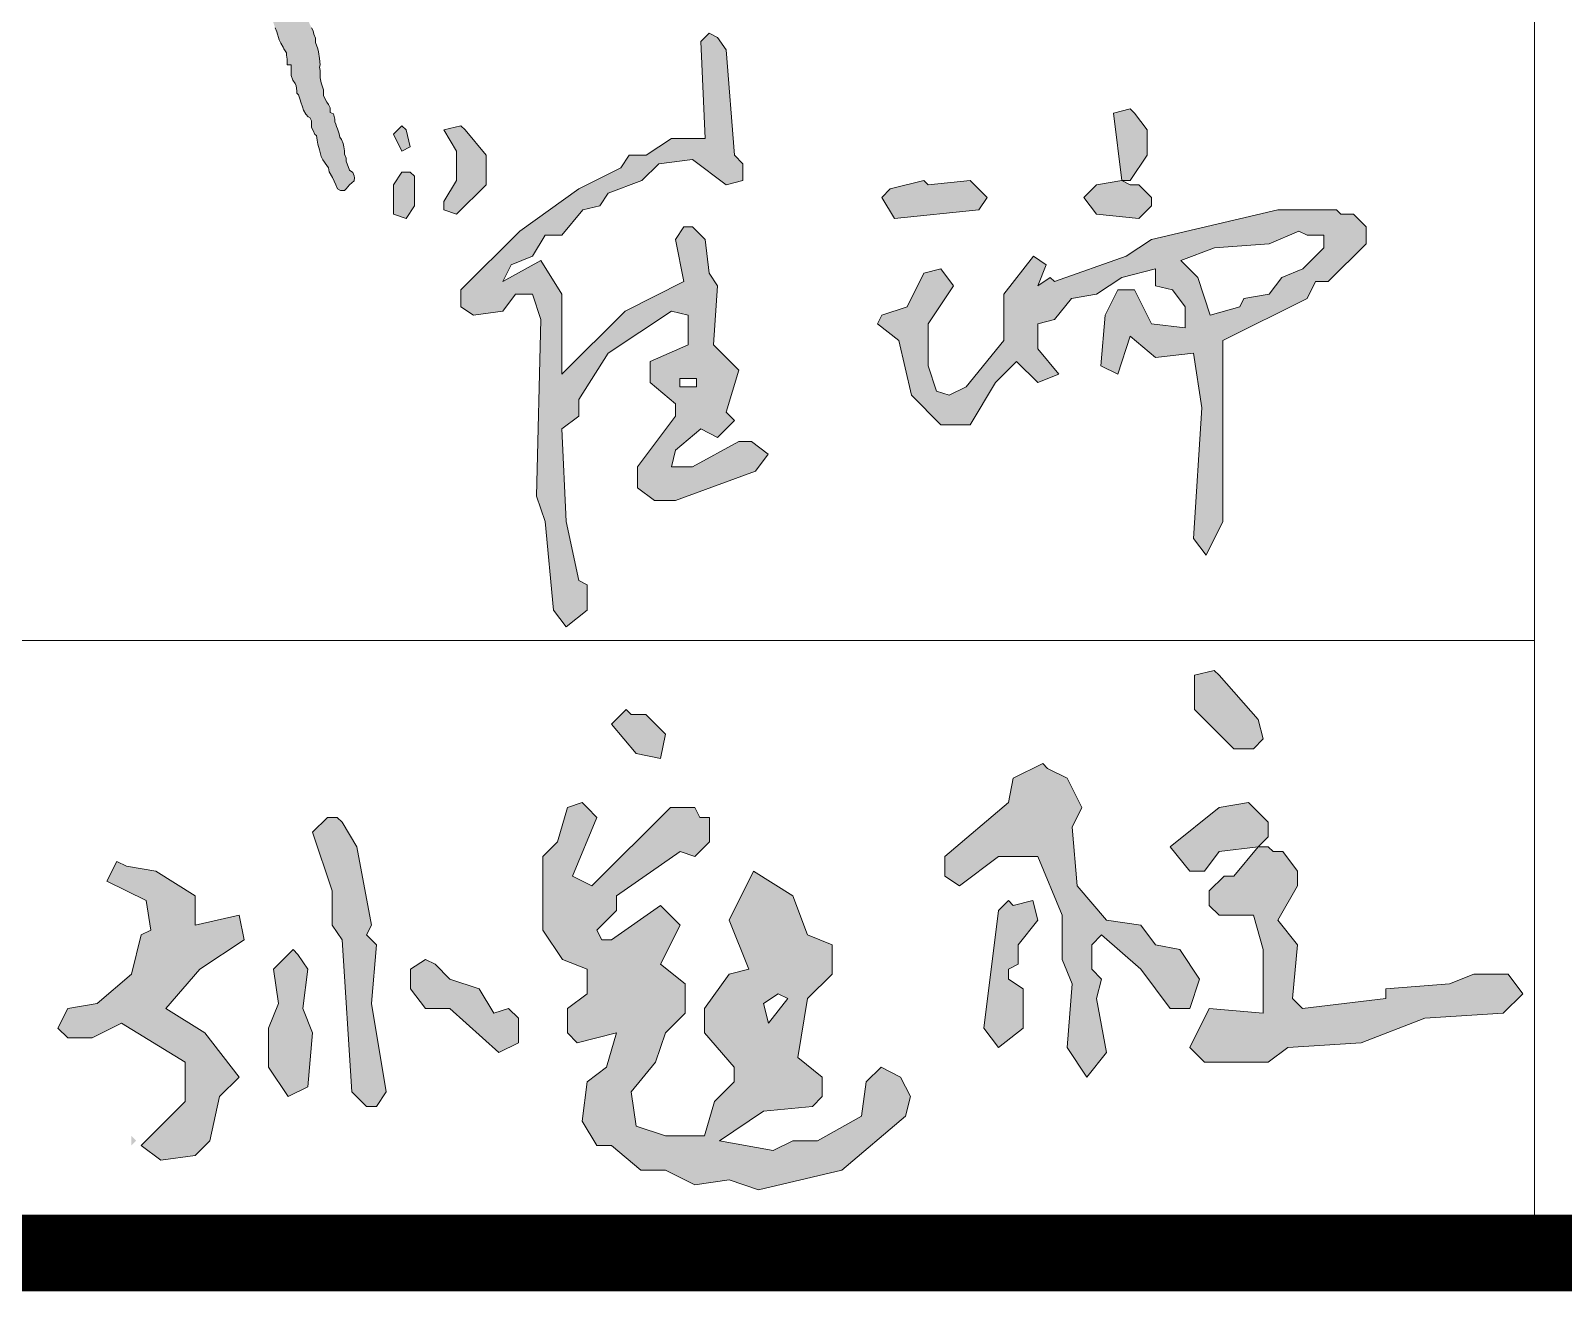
# Model space of a CAD drawing. Header units: millimetres. Extents: x 1442233 to 1526333, y -21810 to 275190.
# Drawn here: x 1512869 to 1514871, y 97940 to 99586 of the extents above; entities that cross this region are included whole.
import ezdxf

# ---------------------------------------------------------------- set-up
doc = ezdxf.new("R2010")
doc.units = ezdxf.units.MM
doc.header["$LTSCALE"] = 1500
doc.layers.add('1', color=7, linetype='Continuous')
doc.layers.add('PUB_TITLE', color=4, linetype='Continuous')
doc.layers.add('PUB_TEXT', color=7, linetype='Continuous', lineweight=15)

# ---------------------------------------------------------------- blocks, each defined once
blk = doc.blocks.new('1234')
at = {"layer": 'PUB_TEXT'}
for points in [[(1896182.2, 782157.8), (1896180.1, 782162), (1896179.1, 782165.2), (1896175.9, 782170.5), (1896173.8, 782173.6), (1896172.7, 782178.9), (1896171.7, 782187.3), (1896170.6, 782190.5), (1896170.6, 782193.7), (1896168.5, 782197.9), (1896167.5, 782207.4), (1896165.4, 782212.7), (1896165.4, 782215.8), (1896161.1, 782227.4), (1896155.8, 782251.1), (1896149.4, 782260.6), (1896147.3, 782265.9), (1896143.1, 782276.4), (1896142.1, 782280.7), (1896139.9, 782284.9), (1896137.8, 782292.3), (1896135.7, 782298.6), (1896131.5, 782312.3), (1896130.4, 782316.5), (1896127.3, 782320.7), (1896125.2, 782326), (1896122, 782333.4), (1896122, 782339.7), (1896119.9, 782343.9), (1896117.8, 782349.2), (1896119.9, 782351.3), (1896130.2, 782352.6), (1896137.5, 782354.3), (1896146.3, 782355.5), (1896153.7, 782355.5), (1896161.1, 782355.5), (1896169.3, 782359.3), (1896172.7, 782360.8), (1896173.7, 782364), (1896173.7, 782368.2), (1896173.7, 782373.5), (1896173.7, 782377.7), (1896174.8, 782383), (1896172.9, 782388.8), (1896171.7, 782389.9), (1896170.2, 782391.8), (1896169.8, 782392.9), (1896169.1, 782394.3), (1896166.8, 782396), (1896164.1, 782396.6), (1896160.8, 782396), (1896158.2, 782396), (1896156.9, 782394.6), (1896154.2, 782393.3), (1896152.3, 782392), (1896150.9, 782390), (1896149.6, 782388.7), (1896145, 782387.4), (1896143, 782386.7), (1896136.4, 782386.1), (1896133.8, 782385.4), (1896131.1, 782385.4), (1896129.1, 782385.4), (1896123.2, 782385.4), (1896120.6, 782384.1), (1896118.6, 782382.1), (1896116.6, 782380.1), (1896114.6, 782380.1), (1896108.7, 782380.1), (1896105.4, 782380.1), (1896100.1, 782378.1), (1896095.5, 782376.8), (1896090.8, 782375.5), (1896086.2, 782375.5), (1896082.3, 782375.5), (1896075.6, 782374.2), (1896073, 782373.5), (1896071, 782370.2), (1896069, 782368.2), (1896067.1, 782366.9), (1896064.4, 782364.9), (1896062.4, 782363.6), (1896060.5, 782361.6), (1896059.8, 782359.7), (1896057.2, 782357), (1896057.2, 782355.7), (1896057.8, 782353.1), (1896058.5, 782351.1), (1896059.1, 782349.1), (1896061.1, 782346.5), (1896063.1, 782344.5), (1896066.4, 782344.5), (1896069.7, 782344.5), (1896072.3, 782341.8), (1896074.3, 782341.2), (1896076.3, 782340.5), (1896077.6, 782337.2), (1896080.3, 782332.6), (1896080.9, 782328.6), (1896081.6, 782325.3), (1896082.3, 782321.4), (1896082.3, 782318.7), (1896084.9, 782314.8), (1896087.5, 782312.8), (1896088.9, 782311.5), (1896089.5, 782308.2), (1896090.9, 782305.9), (1896090.9, 782302.6), (1896091.5, 782301.3), (1896092.2, 782298), (1896092.2, 782296), (1896092.9, 782293.4), (1896094.8, 782290.8), (1896096.2, 782288.8), (1896096.8, 782285.5), (1896097.5, 782284.2), (1896097.5, 782281.5), (1896099.5, 782280.2), (1896100.1, 782277.6), (1896100.1, 782274.9), (1896100.1, 782271.6), (1896101.4, 782267.7), (1896103.4, 782265), (1896104.7, 782263.7), (1896104.7, 782261.1), (1896105.4, 782258.4), (1896106.1, 782255.8), (1896106.1, 782253.1), (1896106.1, 782251.8), (1896106.1, 782249.8), (1896106.1, 782247.9), (1896108, 782244.6), (1896111.2, 782240.6), (1896112, 782236.6), (1896112, 782235.3), (1896112.7, 782233.3), (1896113.3, 782232), (1896115.3, 782229.4), (1896115.3, 782228.1), (1896116, 782226.1), (1896116.6, 782223.4), (1896117.3, 782220.8), (1896117.3, 782218.2), (1896118, 782215.5), (1896118, 782214.2), (1896118, 782212.9), (1896118.6, 782211.6), (1896118.6, 782209.6), (1896118.6, 782208.3), (1896118.6, 782206.3), (1896118.6, 782203.6), (1896120.6, 782199.7), (1896121.9, 782197.7), (1896123.1, 782195.7), (1896127.4, 782193.6), (1896127.4, 782191.4), (1896128.4, 782188.3), (1896128.4, 782186.2), (1896130.5, 782180.9), (1896132.6, 782177.7), (1896134.7, 782173.5), (1896136.9, 782170.4), (1896137.9, 782167.2), (1896140, 782164), (1896140, 782160.9), (1896140, 782157.7), (1896140, 782154.5), (1896141.1, 782150.3), (1896142.1, 782148.2), (1896145.3, 782142.9), (1896148.5, 782137.6), (1896150.6, 782131.3), (1896150.6, 782129.2), (1896150.6, 782126), (1896150.6, 782122.9), (1896151.6, 782119.7), (1896151.6, 782116.6), (1896152.7, 782112.3), (1896153.7, 782109.2), (1896154.8, 782106), (1896155.9, 782101.8), (1896158, 782098.6), (1896161.1, 782095.5), (1896162.2, 782093.3), (1896165.4, 782089.1), (1896166.4, 782086), (1896168.5, 782081.7), (1896168.5, 782078.6), (1896168.5, 782075.4), (1896168.5, 782068), (1896170.7, 782065.7), (1896170.7, 782064.6), (1896170.7, 782061.5), (1896170.7, 782059.4), (1896171.7, 782054.1), (1896171.7, 782050.9), (1896174.9, 782046.7), (1896176, 782044.6), (1896176, 782040.4), (1896178.1, 782035.1), (1896179.1, 782027.7), (1896179.1, 782025.6), (1896180.2, 782018.2), (1896182.3, 782013), (1896184.4, 782009.8), (1896186.5, 782004.5), (1896186.5, 782000.3), (1896187.6, 781997.1), (1896188.6, 781994), (1896190.7, 781988.7), (1896191.8, 781985.5), (1896192.9, 781981.3), (1896193.9, 781978.1), (1896196, 781973.9), (1896199.2, 781968.7), (1896200.2, 781966.5), (1896203.4, 781961.3), (1896203.4, 781958.1), (1896204.5, 781952.8), (1896204.5, 781949.7), (1896204.5, 781945.4), (1896209.7, 781945.4), (1896209.7, 781940.2), (1896209.7, 781934.9), (1896209.7, 781931.7), (1896211.9, 781925.4), (1896215, 781921.2), (1896216.1, 781918), (1896217.1, 781911.7), (1896217.1, 781908.5), (1896219.2, 781906.4), (1896221.4, 781900.1), (1896222.4, 781896.9), (1896224.5, 781890.6), (1896225.6, 781886.4), (1896228.7, 781881.1), (1896232, 781877.6), (1896234.1, 781876.6), (1896236.2, 781872.3), (1896236.2, 781869.2), (1896236.2, 781863.9), (1896238.3, 781859.7), (1896240.4, 781854.4), (1896242.5, 781853.4), (1896243.6, 781847), (1896244.6, 781841.8), (1896246.8, 781834.4), (1896248.9, 781825.9), (1896251, 781821.7), (1896256.3, 781814.3), (1896258.4, 781811.2), (1896259.4, 781805.9), (1896263.6, 781798.5), (1896267.9, 781789), (1896270, 781783.7), (1896274.2, 781781.6), (1896277.4, 781781.6), (1896279.5, 781781.6), (1896281.6, 781783.7), (1896285.8, 781789), (1896292.1, 781794.3), (1896292.2, 781797.8), (1896292.1, 781800.6), (1896290, 781804.8), (1896285.8, 781808), (1896281.6, 781819.6), (1896281.6, 781823.8), (1896279.5, 781829.1), (1896279.5, 781833.3), (1896278.4, 781838.6), (1896277.4, 781842.8), (1896275.3, 781848.1), (1896273.1, 781851.2), (1896272.1, 781855.5), (1896270, 781861.8), (1896268.9, 781865), (1896267.9, 781868.1), (1896266.8, 781871.3), (1896266.8, 781874.5), (1896264.7, 781881.8), (1896260.4, 781883.3), (1896260.4, 781889.6), (1896258.3, 781893.9), (1896256.2, 781897), (1896253, 781902.3), (1896252, 781905.5), (1896252, 781909.7), (1896252, 781912.8), (1896248.8, 781922.3), (1896247.7, 781928.7), (1896247.7, 781932.9), (1896247.7, 781938.2), (1896246.7, 781942.4), (1896247.7, 781945.5), (1896246.7, 781953.8), (1896245.3, 781962.6), (1896244.6, 781966.6), (1896241.6, 781974.8), (1896241.4, 781980.4), (1896239.3, 781985.6), (1896238.2, 781989.8), (1896236.1, 781994.1), (1896234, 781998.3), (1896231.9, 782003.6), (1896231.9, 782007), (1896226.6, 782016.5), (1896226.6, 782020.7), (1896224.5, 782024.9), (1896222.4, 782028.1), (1896220.3, 782036.5), (1896220.3, 782042.8), (1896218.1, 782047), (1896216, 782050.2), (1896212.9, 782058.6), (1896211.8, 782062.9), (1896209.7, 782069.2), (1896209.7, 782073.4), (1896208.6, 782077.6), (1896206.5, 782081.9), (1896202.3, 782088.2), (1896200.2, 782091.4), (1896198.1, 782095.6), (1896197.3, 782100.3), (1896194.9, 782106.1), (1896194.9, 782114.6), (1896192.8, 782127.2), (1896190.7, 782131.4), (1896188.6, 782135.7), (1896187.5, 782140.9), (1896183.3, 782152.5)], [(1897311.2, 781882.5), (1897305.7, 781888), (1897283.7, 781882.5), (1897294.7, 781794.5), (1897305.7, 781794.5), (1897327.7, 781827.5), (1897327.7, 781860.5)], [(1896359.7, 781860.5), (1896354.2, 781866), (1896343.2, 781855), (1896354.2, 781833), (1896365.2, 781838.5)], [(1896436.7, 781860.5), (1896431.2, 781866), (1896409.2, 781860.5), (1896425.7, 781833), (1896425.7, 781794.5), (1896409.2, 781767), (1896409.2, 781756), (1896425.7, 781750.5), (1896464.2, 781789), (1896464.2, 781827.5)], [(1896370.7, 781800), (1896365.2, 781805.5), (1896354.2, 781805.5), (1896343.2, 781789), (1896343.2, 781750.5), (1896359.7, 781745), (1896370.7, 781761.5)], [(1897041.7, 781789), (1897036.2, 781794.5), (1896992.2, 781783.5), (1896981.2, 781772.5), (1896997.7, 781745), (1897107.7, 781756), (1897118.7, 781772.5), (1897096.7, 781794.5)], [(1897305.7, 781789), (1897294.7, 781794.5), (1897261.7, 781789), (1897245.2, 781772.5), (1897261.7, 781750.5), (1897316.7, 781745), (1897333.2, 781761.5), (1897333.2, 781772.5), (1897316.7, 781789)], [(1897421.7, 781148.3), (1897415.3, 781154.7), (1897389.7, 781148.3), (1897389.7, 781103.5), (1897440.9, 781052.3), (1897466.5, 781052.3), (1897479.3, 781065.1), (1897472.9, 781090.7)], [(1896653.7, 781097.1), (1896647.3, 781103.5), (1896628.1, 781084.3), (1896660.1, 781045.9), (1896692.1, 781039.5), (1896698.5, 781071.5), (1896672.9, 781097.1)], [(1897197.7, 781026.7), (1897191.3, 781033.1), (1897152.9, 781013.9), (1897146.5, 780981.9), (1897063.3, 780911.5), (1897063.3, 780885.9), (1897082.5, 780873.1), (1897133.7, 780911.5), (1897184.9, 780911.5), (1897216.9, 780834.7), (1897216.9, 780777.1), (1897229.7, 780745.1), (1897223.3, 780661.9), (1897248.9, 780623.5), (1897274.5, 780655.5), (1897261.7, 780725.9), (1897268.1, 780751.5), (1897255.3, 780764.3), (1897255.3, 780796.3), (1897268.1, 780809.1), (1897319.3, 780764.3), (1897357.7, 780713.1), (1897383.3, 780713.1), (1897396.1, 780751.5), (1897370.5, 780789.9), (1897338.5, 780796.3), (1897319.3, 780821.9), (1897274.5, 780828.3), (1897236.1, 780873.1), (1897229.7, 780949.9), (1897242.5, 780975.5), (1897223.3, 781013.9)], [(1897466.5, 780975.5), (1897460.1, 780981.9), (1897421.7, 780975.5), (1897357.7, 780924.3), (1897383.3, 780892.3), (1897402.5, 780892.3), (1897421.7, 780917.9), (1897472.9, 780924.3), (1897485.7, 780937.1), (1897485.7, 780956.3)], [(1896276.1, 780956.3), (1896269.7, 780962.7), (1896256.9, 780962.7), (1896237.7, 780943.5), (1896263.3, 780866.7), (1896263.3, 780821.9), (1896276.1, 780802.7), (1896288.9, 780604.3), (1896308.1, 780585.1), (1896320.9, 780585.1), (1896333.7, 780604.3), (1896314.5, 780719.5), (1896320.9, 780796.3), (1896308.1, 780809.1), (1896314.5, 780821.9), (1896295.3, 780924.3)], [(1897492.1, 780917.9), (1897485.7, 780924.3), (1897472.9, 780924.3), (1897440.9, 780885.9), (1897428.1, 780885.9), (1897408.9, 780866.7), (1897408.9, 780847.5), (1897421.7, 780834.7), (1897466.5, 780834.7), (1897479.3, 780789.9), (1897479.3, 780706.7), (1897408.9, 780713.1), (1897383.3, 780661.9), (1897402.5, 780642.7), (1897485.7, 780642.7), (1897511.3, 780661.9), (1897607.3, 780668.3), (1897690.5, 780700.3), (1897792.9, 780706.7), (1897818.5, 780732.3), (1897799.3, 780757.9), (1897754.5, 780757.9), (1897722.5, 780745.1), (1897639.3, 780738.7), (1897639.3, 780725.9), (1897530.5, 780713.1), (1897517.7, 780725.9), (1897524.1, 780796.3), (1897498.5, 780828.3), (1897524.1, 780873.1), (1897524.1, 780892.3), (1897504.9, 780917.9)], [(1896218.5, 780783.5), (1896212.1, 780789.9), (1896186.5, 780764.3), (1896192.9, 780719.5), (1896180.1, 780687.5), (1896180.1, 780636.3), (1896205.7, 780597.9), (1896231.3, 780610.7), (1896237.7, 780681.1), (1896224.9, 780713.1), (1896231.3, 780764.3)], [(1896397.7, 780770.7), (1896384.9, 780777.1), (1896365.7, 780764.3), (1896365.7, 780738.7), (1896384.9, 780713.1), (1896416.9, 780713.1), (1896480.9, 780655.5), (1896506.5, 780668.3), (1896506.5, 780700.3), (1896493.7, 780713.1), (1896474.5, 780706.7), (1896455.3, 780738.7), (1896416.9, 780751.5)]]:
    blk.add_hatch(color=256, dxfattribs=at).paths.add_polyline_path(points)
h = blk.add_hatch(color=256, dxfattribs=at)
h.paths.add_polyline_path([(1896717.2, 781536), (1896739.2, 781536), (1896739.2, 781525), (1896717.2, 781525)], flags=16)
h.paths.add_polyline_path([(1896766.7, 781981.5), (1896755.7, 781987), (1896744.7, 781976), (1896750.2, 781849.5), (1896706.2, 781849.5), (1896673.2, 781827.5), (1896651.2, 781827.5), (1896640.2, 781811), (1896585.2, 781783.5), (1896508.2, 781728.5), (1896431.2, 781651.5), (1896431.2, 781629.5), (1896447.7, 781618.5), (1896486.2, 781624), (1896502.7, 781646), (1896524.7, 781646), (1896535.7, 781613), (1896530.2, 781382), (1896541.2, 781349), (1896552.2, 781233.5), (1896568.7, 781211.5), (1896596.2, 781233.5), (1896596.2, 781266.5), (1896585.2, 781272), (1896568.7, 781349), (1896563.2, 781470), (1896585.2, 781486.5), (1896585.2, 781508.5), (1896623.7, 781569), (1896706.2, 781624), (1896728.2, 781618.5), (1896728.2, 781580), (1896678.7, 781558), (1896678.7, 781530.5), (1896711.7, 781503), (1896711.7, 781486.5), (1896662.2, 781420.5), (1896662.2, 781393), (1896684.2, 781376.5), (1896711.7, 781376.5), (1896816.2, 781415), (1896832.7, 781437), (1896810.7, 781453.5), (1896794.2, 781453.5), (1896733.7, 781420.5), (1896706.2, 781420.5), (1896711.7, 781442.5), (1896744.7, 781470), (1896766.7, 781459), (1896788.7, 781481), (1896777.7, 781492), (1896794.2, 781547), (1896761.2, 781580), (1896766.7, 781657), (1896755.7, 781673.5), (1896750.2, 781717.5), (1896733.7, 781734), (1896722.7, 781734), (1896711.7, 781717.5), (1896722.7, 781662.5), (1896645.7, 781624), (1896563.2, 781541.5), (1896563.2, 781646), (1896535.7, 781690), (1896486.2, 781662.5), (1896497.2, 781684.5), (1896524.7, 781695.5), (1896541.2, 781723), (1896563.2, 781723), (1896590.7, 781756), (1896612.7, 781761.5), (1896623.7, 781778), (1896667.7, 781794.5), (1896689.7, 781816.5), (1896733.7, 781822), (1896777.7, 781789), (1896799.7, 781794.5), (1896799.7, 781816.5), (1896788.7, 781827.5), (1896777.7, 781965)])
h = blk.add_hatch(color=256, dxfattribs=at)
h.paths.add_polyline_path([(1897525.7, 781728.5), (1897536.7, 781723), (1897558.7, 781723), (1897558.7, 781706.5), (1897531.2, 781679), (1897503.7, 781668), (1897487.2, 781646), (1897454.2, 781640.5), (1897448.7, 781629.5), (1897410.2, 781618.5), (1897393.7, 781668), (1897371.7, 781690), (1897415.7, 781706.5), (1897487.2, 781712)], flags=16)
h.paths.add_polyline_path([(1897580.7, 781750.5), (1897575.2, 781756), (1897498.2, 781756), (1897333.2, 781717.5), (1897300.2, 781695.5), (1897206.7, 781662.5), (1897201.2, 781668), (1897184.7, 781657), (1897195.7, 781684.5), (1897179.2, 781695.5), (1897140.7, 781646), (1897140.7, 781585.5), (1897091.2, 781525), (1897069.2, 781514), (1897052.7, 781519.5), (1897041.7, 781552.5), (1897041.7, 781607.5), (1897074.7, 781657), (1897058.2, 781679), (1897036.2, 781673.5), (1897014.2, 781629.5), (1896981.2, 781618.5), (1896975.7, 781607.5), (1897003.2, 781585.5), (1897019.7, 781514), (1897058.2, 781475.5), (1897096.7, 781475.5), (1897129.7, 781530.5), (1897157.2, 781558), (1897184.7, 781530.5), (1897212.2, 781541.5), (1897184.7, 781574.5), (1897184.7, 781607.5), (1897206.7, 781613), (1897228.7, 781640.5), (1897261.7, 781646), (1897294.7, 781668), (1897338.7, 781679), (1897338.7, 781657), (1897360.7, 781651.5), (1897377.2, 781629.5), (1897377.2, 781602), (1897333.2, 781607.5), (1897311.2, 781651.5), (1897289.2, 781651.5), (1897272.7, 781618.5), (1897267.2, 781552.5), (1897289.2, 781541.5), (1897305.7, 781591), (1897338.7, 781563.5), (1897388.2, 781569), (1897399.2, 781497.5), (1897388.2, 781327), (1897404.7, 781305), (1897426.7, 781349), (1897426.7, 781585.5), (1897536.7, 781640.5), (1897547.7, 781662.5), (1897564.2, 781662.5), (1897613.7, 781712), (1897613.7, 781734), (1897597.2, 781750.5)])
h = blk.add_hatch(color=256, dxfattribs=at)
h.paths.add_polyline_path([(1896845.7, 780732.3), (1896858.5, 780725.9), (1896832.9, 780693.9), (1896826.5, 780719.5)], flags=16)
h.paths.add_polyline_path([(1896596.1, 780975.5), (1896589.7, 780981.9), (1896570.5, 780975.5), (1896557.7, 780930.7), (1896538.5, 780911.5), (1896538.5, 780815.5), (1896564.1, 780777.1), (1896596.1, 780764.3), (1896596.1, 780732.3), (1896570.5, 780713.1), (1896570.5, 780681.1), (1896583.3, 780668.3), (1896634.5, 780681.1), (1896621.7, 780636.3), (1896596.1, 780617.1), (1896589.7, 780565.9), (1896608.9, 780533.9), (1896628.1, 780533.9), (1896666.5, 780501.9), (1896698.5, 780501.9), (1896736.9, 780482.7), (1896781.7, 780489.1), (1896820.1, 780476.3), (1896928.9, 780501.9), (1897012.1, 780572.3), (1897018.5, 780597.9), (1897005.7, 780623.5), (1896980.1, 780636.3), (1896960.9, 780617.1), (1896954.5, 780572.3), (1896896.9, 780540.3), (1896864.9, 780540.3), (1896839.3, 780527.5), (1896768.9, 780540.3), (1896826.5, 780578.7), (1896890.5, 780585.1), (1896903.3, 780597.9), (1896903.3, 780623.5), (1896871.3, 780649.1), (1896884.1, 780725.9), (1896916.1, 780757.9), (1896916.1, 780796.3), (1896884.1, 780809.1), (1896864.9, 780860.3), (1896813.7, 780892.3), (1896781.7, 780828.3), (1896807.3, 780764.3), (1896781.7, 780757.9), (1896749.7, 780713.1), (1896749.7, 780681.1), (1896788.1, 780636.3), (1896788.1, 780617.1), (1896762.5, 780591.5), (1896749.7, 780546.7), (1896698.5, 780546.7), (1896660.1, 780559.5), (1896653.7, 780604.3), (1896685.7, 780642.7), (1896698.5, 780681.1), (1896724.1, 780706.7), (1896724.1, 780745.1), (1896692.1, 780770.7), (1896717.7, 780821.9), (1896692.1, 780847.5), (1896628.1, 780802.7), (1896615.3, 780802.7), (1896608.9, 780815.5), (1896634.5, 780841.1), (1896634.5, 780860.3), (1896717.7, 780917.9), (1896736.9, 780911.5), (1896756.1, 780930.7), (1896756.1, 780962.7), (1896743.3, 780962.7), (1896736.9, 780975.5), (1896704.9, 780975.5), (1896602.5, 780873.1), (1896576.9, 780885.9), (1896608.9, 780962.7)])
h = blk.add_hatch(color=256, dxfattribs=at)
h.paths.add_polyline_path([(1896007.3, 780540.3), (1896000.9, 780546.7), (1896000.9, 780533.9)], flags=16)
h.paths.add_polyline_path([(1895994.5, 780898.7), (1895981.7, 780905.1), (1895968.9, 780879.5), (1896020.1, 780853.9), (1896026.5, 780815.5), (1896013.7, 780809.1), (1896000.9, 780757.9), (1895956.1, 780719.5), (1895917.7, 780713.1), (1895904.9, 780687.5), (1895917.7, 780674.7), (1895949.7, 780674.7), (1895988.1, 780693.9), (1896071.3, 780642.7), (1896071.3, 780591.5), (1896013.7, 780533.9), (1896039.3, 780514.7), (1896084.1, 780521.1), (1896103.3, 780540.3), (1896116.1, 780597.9), (1896141.7, 780623.5), (1896096.9, 780681.1), (1896045.7, 780713.1), (1896090.5, 780764.3), (1896148.1, 780802.7), (1896141.7, 780834.7), (1896084.1, 780821.9), (1896084.1, 780860.3), (1896032.9, 780892.3)])
blk.add_hatch(color=256, dxfattribs=at).paths.add_polyline_path([(1897152.9, 780847.5), (1897146.5, 780853.9), (1897133.7, 780841.1), (1897114.5, 780687.5), (1897133.7, 780661.9), (1897165.7, 780687.5), (1897165.7, 780738.7), (1897146.5, 780751.5), (1897146.5, 780764.3), (1897159.3, 780770.7), (1897159.3, 780796.3), (1897184.9, 780828.3), (1897178.5, 780853.9)], flags=17)
for p, q in [((1897833.7, 780393.6), (1897833.7, 783593.6)), ((1897833.7, 781193.6), (1887333.7, 781193.6))]:
    blk.add_line(p, q, dxfattribs=at)
for points in [[(1896188.6, 781994), (1896190.7, 781988.7), (1896191.8, 781985.5), (1896192.9, 781981.3), (1896193.9, 781978.1), (1896196, 781973.9), (1896199.2, 781968.7), (1896200.2, 781966.5), (1896203.4, 781961.3), (1896203.4, 781958.1), (1896204.5, 781952.8), (1896204.5, 781949.7), (1896204.5, 781945.4), (1896209.7, 781945.4), (1896209.7, 781940.2), (1896209.7, 781934.9), (1896209.7, 781931.7), (1896211.9, 781925.4), (1896215, 781921.2), (1896216.1, 781918), (1896217.1, 781911.7), (1896217.1, 781908.5), (1896219.2, 781906.4), (1896221.4, 781900.1), (1896222.4, 781896.9), (1896224.5, 781890.6), (1896225.6, 781886.4), (1896228.7, 781881.1), (1896232, 781877.6), (1896234.1, 781876.6), (1896236.2, 781872.3), (1896236.2, 781869.2), (1896236.2, 781863.9), (1896238.3, 781859.7), (1896240.4, 781854.4), (1896242.5, 781853.4), (1896243.6, 781847), (1896244.6, 781841.8), (1896246.8, 781834.4), (1896248.9, 781825.9), (1896251, 781821.7), (1896256.3, 781814.3), (1896258.4, 781811.2), (1896259.4, 781805.9), (1896263.6, 781798.5), (1896267.9, 781789), (1896270, 781783.7), (1896274.2, 781781.6), (1896277.4, 781781.6), (1896279.5, 781781.6), (1896281.6, 781783.7), (1896285.8, 781789), (1896292.1, 781794.3), (1896292.2, 781797.8), (1896292.1, 781800.6), (1896290, 781804.8), (1896285.8, 781808), (1896281.6, 781819.6), (1896281.6, 781823.8), (1896279.5, 781829.1), (1896279.5, 781833.3), (1896278.4, 781838.6), (1896277.4, 781842.8), (1896275.3, 781848.1), (1896273.1, 781851.2), (1896272.1, 781855.5), (1896270, 781861.8), (1896268.9, 781865), (1896267.9, 781868.1), (1896266.8, 781871.3), (1896266.8, 781874.5), (1896264.7, 781881.8), (1896260.4, 781883.3), (1896260.4, 781889.6), (1896258.3, 781893.9), (1896256.2, 781897), (1896253, 781902.3), (1896252, 781905.5), (1896252, 781909.7), (1896252, 781912.8), (1896248.8, 781922.3), (1896247.7, 781928.7), (1896247.7, 781932.9), (1896247.7, 781938.2), (1896246.7, 781942.4), (1896247.7, 781945.5), (1896246.7, 781953.8), (1896245.3, 781962.6), (1896244.6, 781966.6), (1896241.6, 781974.8), (1896241.4, 781980.4), (1896239.3, 781985.6), (1896238.2, 781989.8), (1896236.1, 781994.1)], [(1896766.7, 781981.5), (1896755.7, 781987), (1896744.7, 781976), (1896750.2, 781849.5), (1896706.2, 781849.5), (1896673.2, 781827.5), (1896651.2, 781827.5), (1896640.2, 781811), (1896585.2, 781783.5), (1896508.2, 781728.5), (1896431.2, 781651.5), (1896431.2, 781629.5), (1896447.7, 781618.5), (1896486.2, 781624), (1896502.7, 781646), (1896524.7, 781646), (1896535.7, 781613), (1896530.2, 781382), (1896541.2, 781349), (1896552.2, 781233.5), (1896568.7, 781211.5), (1896596.2, 781233.5), (1896596.2, 781266.5), (1896585.2, 781272), (1896568.7, 781349), (1896563.2, 781470), (1896585.2, 781486.5), (1896585.2, 781508.5), (1896623.7, 781569), (1896706.2, 781624), (1896728.2, 781618.5), (1896728.2, 781580), (1896678.7, 781558), (1896678.7, 781530.5), (1896711.7, 781503), (1896711.7, 781486.5), (1896662.2, 781420.5), (1896662.2, 781393), (1896684.2, 781376.5), (1896711.7, 781376.5), (1896816.2, 781415), (1896832.7, 781437), (1896810.7, 781453.5), (1896794.2, 781453.5), (1896733.7, 781420.5), (1896706.2, 781420.5), (1896711.7, 781442.5), (1896744.7, 781470), (1896766.7, 781459), (1896788.7, 781481), (1896777.7, 781492), (1896794.2, 781547), (1896761.2, 781580), (1896766.7, 781657), (1896755.7, 781673.5), (1896750.2, 781717.5), (1896733.7, 781734), (1896722.7, 781734), (1896711.7, 781717.5), (1896722.7, 781662.5), (1896645.7, 781624), (1896563.2, 781541.5), (1896563.2, 781646), (1896535.7, 781690), (1896486.2, 781662.5), (1896497.2, 781684.5), (1896524.7, 781695.5), (1896541.2, 781723), (1896563.2, 781723), (1896590.7, 781756), (1896612.7, 781761.5), (1896623.7, 781778), (1896667.7, 781794.5), (1896689.7, 781816.5), (1896733.7, 781822), (1896777.7, 781789), (1896799.7, 781794.5), (1896799.7, 781816.5), (1896788.7, 781827.5), (1896777.7, 781965), (1896766.7, 781981.5)], [(1897311.2, 781882.5), (1897305.7, 781888), (1897283.7, 781882.5), (1897294.7, 781794.5), (1897305.7, 781794.5), (1897327.7, 781827.5), (1897327.7, 781860.5), (1897311.2, 781882.5)], [(1896359.7, 781860.5), (1896354.2, 781866), (1896343.2, 781855), (1896354.2, 781833), (1896365.2, 781838.5), (1896359.7, 781860.5)], [(1896436.7, 781860.5), (1896431.2, 781866), (1896409.2, 781860.5), (1896425.7, 781833), (1896425.7, 781794.5), (1896409.2, 781767), (1896409.2, 781756), (1896425.7, 781750.5), (1896464.2, 781789), (1896464.2, 781827.5), (1896436.7, 781860.5)], [(1896370.7, 781800), (1896365.2, 781805.5), (1896354.2, 781805.5), (1896343.2, 781789), (1896343.2, 781750.5), (1896359.7, 781745), (1896370.7, 781761.5), (1896370.7, 781800)], [(1897041.7, 781789), (1897036.2, 781794.5), (1896992.2, 781783.5), (1896981.2, 781772.5), (1896997.7, 781745), (1897107.7, 781756), (1897118.7, 781772.5), (1897096.7, 781794.5), (1897041.7, 781789)], [(1897305.7, 781789), (1897294.7, 781794.5), (1897261.7, 781789), (1897245.2, 781772.5), (1897261.7, 781750.5), (1897316.7, 781745), (1897333.2, 781761.5), (1897333.2, 781772.5), (1897316.7, 781789), (1897305.7, 781789)], [(1897580.7, 781750.5), (1897575.2, 781756), (1897498.2, 781756), (1897333.2, 781717.5), (1897300.2, 781695.5), (1897206.7, 781662.5), (1897201.2, 781668), (1897184.7, 781657), (1897195.7, 781684.5), (1897179.2, 781695.5), (1897140.7, 781646), (1897140.7, 781585.5), (1897091.2, 781525), (1897069.2, 781514), (1897052.7, 781519.5), (1897041.7, 781552.5), (1897041.7, 781607.5), (1897074.7, 781657), (1897058.2, 781679), (1897036.2, 781673.5), (1897014.2, 781629.5), (1896981.2, 781618.5), (1896975.7, 781607.5), (1897003.2, 781585.5), (1897019.7, 781514), (1897058.2, 781475.5), (1897096.7, 781475.5), (1897129.7, 781530.5), (1897157.2, 781558), (1897184.7, 781530.5), (1897212.2, 781541.5), (1897184.7, 781574.5), (1897184.7, 781607.5), (1897206.7, 781613), (1897228.7, 781640.5), (1897261.7, 781646), (1897294.7, 781668), (1897338.7, 781679), (1897338.7, 781657), (1897360.7, 781651.5), (1897377.2, 781629.5), (1897377.2, 781602), (1897333.2, 781607.5), (1897311.2, 781651.5), (1897289.2, 781651.5), (1897272.7, 781618.5), (1897267.2, 781552.5), (1897289.2, 781541.5), (1897305.7, 781591), (1897338.7, 781563.5), (1897388.2, 781569), (1897399.2, 781497.5), (1897388.2, 781327), (1897404.7, 781305), (1897426.7, 781349), (1897426.7, 781585.5), (1897536.7, 781640.5), (1897547.7, 781662.5), (1897564.2, 781662.5), (1897613.7, 781712), (1897613.7, 781734), (1897597.2, 781750.5), (1897580.7, 781750.5)], [(1897525.7, 781728.5), (1897536.7, 781723), (1897558.7, 781723), (1897558.7, 781706.5), (1897531.2, 781679), (1897503.7, 781668), (1897487.2, 781646), (1897454.2, 781640.5), (1897448.7, 781629.5), (1897410.2, 781618.5), (1897393.7, 781668), (1897371.7, 781690), (1897415.7, 781706.5), (1897487.2, 781712), (1897525.7, 781728.5)], [(1896717.2, 781536), (1896739.2, 781536), (1896739.2, 781525), (1896717.2, 781525), (1896717.2, 781536)]]:
    blk.add_lwpolyline(points, dxfattribs=at)
at = {"layer": 'PUB_TEXT', "elevation": 80839020.8}
for points in [[(1897421.7, 781148.3), (1897415.3, 781154.7), (1897389.7, 781148.3), (1897389.7, 781103.5), (1897440.9, 781052.3), (1897466.5, 781052.3), (1897479.3, 781065.1), (1897472.9, 781090.7), (1897421.7, 781148.3)], [(1896653.7, 781097.1), (1896647.3, 781103.5), (1896628.1, 781084.3), (1896660.1, 781045.9), (1896692.1, 781039.5), (1896698.5, 781071.5), (1896672.9, 781097.1), (1896653.7, 781097.1)], [(1897197.7, 781026.7), (1897191.3, 781033.1), (1897152.9, 781013.9), (1897146.5, 780981.9), (1897063.3, 780911.5), (1897063.3, 780885.9), (1897082.5, 780873.1), (1897133.7, 780911.5), (1897184.9, 780911.5), (1897216.9, 780834.7), (1897216.9, 780777.1), (1897229.7, 780745.1), (1897223.3, 780661.9), (1897248.9, 780623.5), (1897274.5, 780655.5), (1897261.7, 780725.9), (1897268.1, 780751.5), (1897255.3, 780764.3), (1897255.3, 780796.3), (1897268.1, 780809.1), (1897319.3, 780764.3), (1897357.7, 780713.1), (1897383.3, 780713.1), (1897396.1, 780751.5), (1897370.5, 780789.9), (1897338.5, 780796.3), (1897319.3, 780821.9), (1897274.5, 780828.3), (1897236.1, 780873.1), (1897229.7, 780949.9), (1897242.5, 780975.5), (1897223.3, 781013.9), (1897197.7, 781026.7)], [(1896596.1, 780975.5), (1896589.7, 780981.9), (1896570.5, 780975.5), (1896557.7, 780930.7), (1896538.5, 780911.5), (1896538.5, 780815.5), (1896564.1, 780777.1), (1896596.1, 780764.3), (1896596.1, 780732.3), (1896570.5, 780713.1), (1896570.5, 780681.1), (1896583.3, 780668.3), (1896634.5, 780681.1), (1896621.7, 780636.3), (1896596.1, 780617.1), (1896589.7, 780565.9), (1896608.9, 780533.9), (1896628.1, 780533.9), (1896666.5, 780501.9), (1896698.5, 780501.9), (1896736.9, 780482.7), (1896781.7, 780489.1), (1896820.1, 780476.3), (1896928.9, 780501.9), (1897012.1, 780572.3), (1897018.5, 780597.9), (1897005.7, 780623.5), (1896980.1, 780636.3), (1896960.9, 780617.1), (1896954.5, 780572.3), (1896896.9, 780540.3), (1896864.9, 780540.3), (1896839.3, 780527.5), (1896768.9, 780540.3), (1896826.5, 780578.7), (1896890.5, 780585.1), (1896903.3, 780597.9), (1896903.3, 780623.5), (1896871.3, 780649.1), (1896884.1, 780725.9), (1896916.1, 780757.9), (1896916.1, 780796.3), (1896884.1, 780809.1), (1896864.9, 780860.3), (1896813.7, 780892.3), (1896781.7, 780828.3), (1896807.3, 780764.3), (1896781.7, 780757.9), (1896749.7, 780713.1), (1896749.7, 780681.1), (1896788.1, 780636.3), (1896788.1, 780617.1), (1896762.5, 780591.5), (1896749.7, 780546.7), (1896698.5, 780546.7), (1896660.1, 780559.5), (1896653.7, 780604.3), (1896685.7, 780642.7), (1896698.5, 780681.1), (1896724.1, 780706.7), (1896724.1, 780745.1), (1896692.1, 780770.7), (1896717.7, 780821.9), (1896692.1, 780847.5), (1896628.1, 780802.7), (1896615.3, 780802.7), (1896608.9, 780815.5), (1896634.5, 780841.1), (1896634.5, 780860.3), (1896717.7, 780917.9), (1896736.9, 780911.5), (1896756.1, 780930.7), (1896756.1, 780962.7), (1896743.3, 780962.7), (1896736.9, 780975.5), (1896704.9, 780975.5), (1896602.5, 780873.1), (1896576.9, 780885.9), (1896608.9, 780962.7), (1896596.1, 780975.5)], [(1897466.5, 780975.5), (1897460.1, 780981.9), (1897421.7, 780975.5), (1897357.7, 780924.3), (1897383.3, 780892.3), (1897402.5, 780892.3), (1897421.7, 780917.9), (1897472.9, 780924.3), (1897485.7, 780937.1), (1897485.7, 780956.3), (1897466.5, 780975.5)], [(1896276.1, 780956.3), (1896269.7, 780962.7), (1896256.9, 780962.7), (1896237.7, 780943.5), (1896263.3, 780866.7), (1896263.3, 780821.9), (1896276.1, 780802.7), (1896288.9, 780604.3), (1896308.1, 780585.1), (1896320.9, 780585.1), (1896333.7, 780604.3), (1896314.5, 780719.5), (1896320.9, 780796.3), (1896308.1, 780809.1), (1896314.5, 780821.9), (1896295.3, 780924.3), (1896276.1, 780956.3)], [(1897492.1, 780917.9), (1897485.7, 780924.3), (1897472.9, 780924.3), (1897440.9, 780885.9), (1897428.1, 780885.9), (1897408.9, 780866.7), (1897408.9, 780847.5), (1897421.7, 780834.7), (1897466.5, 780834.7), (1897479.3, 780789.9), (1897479.3, 780706.7), (1897408.9, 780713.1), (1897383.3, 780661.9), (1897402.5, 780642.7), (1897485.7, 780642.7), (1897511.3, 780661.9), (1897607.3, 780668.3), (1897690.5, 780700.3), (1897792.9, 780706.7), (1897818.5, 780732.3), (1897799.3, 780757.9), (1897754.5, 780757.9), (1897722.5, 780745.1), (1897639.3, 780738.7), (1897639.3, 780725.9), (1897530.5, 780713.1), (1897517.7, 780725.9), (1897524.1, 780796.3), (1897498.5, 780828.3), (1897524.1, 780873.1), (1897524.1, 780892.3), (1897504.9, 780917.9), (1897492.1, 780917.9)], [(1895994.5, 780898.7), (1895981.7, 780905.1), (1895968.9, 780879.5), (1896020.1, 780853.9), (1896026.5, 780815.5), (1896013.7, 780809.1), (1896000.9, 780757.9), (1895956.1, 780719.5), (1895917.7, 780713.1), (1895904.9, 780687.5), (1895917.7, 780674.7), (1895949.7, 780674.7), (1895988.1, 780693.9), (1896071.3, 780642.7), (1896071.3, 780591.5), (1896013.7, 780533.9), (1896039.3, 780514.7), (1896084.1, 780521.1), (1896103.3, 780540.3), (1896116.1, 780597.9), (1896141.7, 780623.5), (1896096.9, 780681.1), (1896045.7, 780713.1), (1896090.5, 780764.3), (1896148.1, 780802.7), (1896141.7, 780834.7), (1896084.1, 780821.9), (1896084.1, 780860.3), (1896032.9, 780892.3), (1895994.5, 780898.7)], [(1897152.9, 780847.5), (1897146.5, 780853.9), (1897133.7, 780841.1), (1897114.5, 780687.5), (1897133.7, 780661.9), (1897165.7, 780687.5), (1897165.7, 780738.7), (1897146.5, 780751.5), (1897146.5, 780764.3), (1897159.3, 780770.7), (1897159.3, 780796.3), (1897184.9, 780828.3), (1897178.5, 780853.9), (1897152.9, 780847.5)], [(1896218.5, 780783.5), (1896212.1, 780789.9), (1896186.5, 780764.3), (1896192.9, 780719.5), (1896180.1, 780687.5), (1896180.1, 780636.3), (1896205.7, 780597.9), (1896231.3, 780610.7), (1896237.7, 780681.1), (1896224.9, 780713.1), (1896231.3, 780764.3), (1896218.5, 780783.5)], [(1896397.7, 780770.7), (1896384.9, 780777.1), (1896365.7, 780764.3), (1896365.7, 780738.7), (1896384.9, 780713.1), (1896416.9, 780713.1), (1896480.9, 780655.5), (1896506.5, 780668.3), (1896506.5, 780700.3), (1896493.7, 780713.1), (1896474.5, 780706.7), (1896455.3, 780738.7), (1896416.9, 780751.5), (1896397.7, 780770.7)], [(1896845.7, 780732.3), (1896858.5, 780725.9), (1896832.9, 780693.9), (1896826.5, 780719.5), (1896845.7, 780732.3)]]:
    blk.add_lwpolyline(points, dxfattribs=at)
at = {"layer": 'PUB_TITLE', "const_width": 100}
blk.add_lwpolyline([(1827733.7, 780393.6), (1908333.7, 780393.6), (1908333.7, 837793.6), (1827733.7, 837793.6)], close=True, dxfattribs=at)

msp = doc.modelspace()

# ---------------------------------------------------------------- block references
at = {"layer": '1'}
msp.add_blockref('1234', (-383000.8, -682403.9), dxfattribs=at)

doc.saveas('drawing.dxf')
